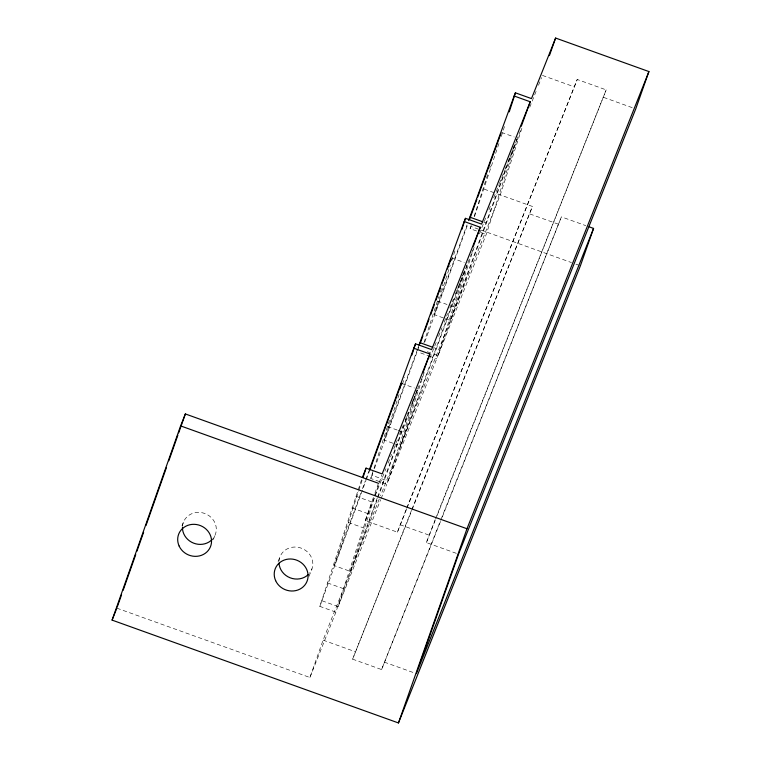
<?xml version="1.0" encoding="UTF-8"?>
<svg xmlns="http://www.w3.org/2000/svg" width="761" height="761" viewBox="0 0 761 761"><rect width="100%" height="100%" fill="white"/><g stroke="black" fill="none" stroke-linecap="round" stroke-linejoin="round"><path stroke-width="0.57" stroke-dasharray="3.81 2.85" d="M417.209 390.25L386.807 484.243L370.721 478.469L390.345 417.684M423.934 342.802L438.85 296.619M388.062 481.076L436.747 358.745L467.511 263.648L388.062 481.076L371.977 475.292L370.721 478.469M377.237 498.036L350.431 571.416L334.345 565.632L358.469 491.416M392.866 443.216L384.286 440.134L399.906 391.982M402.445 384.143L404.633 377.427M440.286 292.186L442.807 284.433M350.431 571.416L381.784 475.026M509.49 158.516L450.312 320.41L434.227 314.635L450.208 265.361M451.663 260.88L454.935 250.807M476.557 230.983L470.117 228.671L471.211 225.313M474.122 216.352L488.286 172.68M489.742 168.2L490.465 165.965M393.941 443.606L400.372 445.908L423.81 373.67M474.484 216.6L499.787 140.985M501.242 136.504L504.514 126.431M450.312 320.41L474.122 247.04L471.639 253.27M427.282 351.725L438.013 355.568L486.212 234.455L517.09 139.273M521.865 128.314L500.262 194.911L380.548 495.744M355.748 496.172L371.834 501.946L335.905 612.148L319.82 606.374L361.561 479.696M358.831 490.312L362.445 479.221M116.842 608.153L309.908 677.49L323.083 640.134L380.11 496.838M406.659 508.976L397.423 532.177L365.251 520.629L374.545 494.26M374.935 493.166L378.426 483.273M440.495 521.523L381.584 669.566L352.619 659.159L411.53 510.279M397.423 532.177L406.212 509.242M411.977 510.022L532.434 206.469L495.972 193.37M407.097 507.872L577.238 79.486L606.194 89.884L436.053 518.27M381.584 669.566L440.495 520.686M456.343 553.342L426.388 542.583L435.178 519.639M442.255 517.1L561.399 216.866L585.808 225.637M334.345 565.632L360.819 493.157M362.455 488.705L365.309 480.895M365.708 479.782L368.971 470.859M319.82 606.374L366.031 480.372M366.441 479.259L369.703 470.336M384.286 440.134L417.475 349.309M417.875 348.205L419.092 344.876M371.977 475.292L372.795 473.066M374.422 468.605L417.199 351.534M417.608 350.412L418.826 347.073M434.227 314.635L467.007 224.914M424.771 341.993L467.549 224.914M377.646 496.923L409.332 410.208M413.375 399.145L410.959 405.756L417.152 390.184M322.036 600.79L338.122 606.574L417.161 390.26M400.372 445.908L459.14 285.128M459.549 284.015L460.766 280.685M461.176 279.572L461.984 277.346M462.393 276.233L464.429 270.669M509.899 157.403L512.334 150.735M512.743 149.622L513.97 146.283M438.013 355.568L517.451 138.15M181.984 525.861L183.277 522.607M213.289 539.597L215.458 534.155M278.079 561.618L279.81 557.271M308.956 576.429L311.991 568.828M470.117 228.671L470.992 226.483L479.925 229.689M365.251 520.629L385.922 468.662M388.12 463.145L391.639 454.317M393.827 448.8L397.347 439.972M399.544 434.455L403.054 425.618M405.252 420.101L408.324 412.376M417.57 389.147L420.871 380.842M421.29 379.806L424.181 372.538M429.832 358.317L436.367 341.917M438.545 336.448L442.027 327.696M444.196 322.226L447.677 313.475M449.856 308.005L453.337 299.254M455.516 293.794L459.872 282.854M460.3 281.76L462.869 275.32M463.287 274.264L465.399 268.956M467.92 262.612L471.23 254.307M479.344 233.912L486.308 216.419M488.923 209.855L491.092 204.386M493.708 197.822L498.931 184.695M499.368 183.601L504.591 170.474M505.028 169.38L507.635 162.816M508.072 161.722L510.25 156.262M511.116 154.074L513.228 148.766M513.656 147.701L514.921 144.514M516.605 140.271L520.762 129.846M529.742 107.253L536.743 89.684M538.493 85.289L541.547 77.593M309.908 677.49L335.905 612.148M338.122 606.574L380.662 499.673M381.109 498.569L386.807 484.243M406.659 508.139L577.238 79.486M411.977 509.176L532.434 206.469M352.619 659.159L411.539 511.126M435.615 518.536L606.194 89.884M426.388 542.583L435.615 519.383M440.933 519.573L561.399 216.866M542.422 75.396L574.603 86.954M603.559 97.351L632.41 107.71M501.366 132.366L514.236 136.99M484.167 189.137L494.897 192.99M529.799 213.936L558.755 224.333M483.787 222.174L485.927 222.944M481.038 230.088L571.463 262.564M575.925 264.172L579.283 265.37M480.847 232.524L486.212 234.455M451.425 257.874L464.296 262.488M437.413 301.042L447.068 304.505M451.359 306.046L453.508 306.816M433.846 347.672L435.986 348.443M420.662 352.961L428.167 355.663M429.242 356.043L436.747 358.745M401.475 383.373L414.355 387.996M387.473 426.541L397.128 430.013M398.203 430.393L403.558 432.324M400.058 524.71L429.023 535.107M351.924 507.891L368.01 513.675M348.348 522.465L364.433 528.239M327.458 582.926L343.553 588.7M323.083 640.134L355.254 651.692M384.219 662.099L414.174 672.848M182.469 526.507A17.094 15.838 21.7 0 1 205.137 513.627A17.094 15.838 21.7 0 1 213.042 538.493M279.002 561.171A17.094 15.838 21.7 0 1 301.67 548.301A17.094 15.838 21.7 0 1 309.575 573.157"/><path stroke-width="1.14" d="M399.687 388.909L401.475 383.373L369.703 470.336M411.891 355.035L415.525 343.829L431.62 349.613L480.296 227.282L464.21 221.508L419.092 344.876M450.341 261.194L451.064 258.978L447.344 269.023M461.841 229.527L465.475 218.331L481.561 224.114L530.236 101.784L514.151 96L468.624 220.49M509.233 111.867L515.416 92.832L531.501 98.607L555.606 38.05L648.914 71.563L635.739 108.909L458.56 554.132L416.391 673.647L593.57 228.424L589.138 226.826M363.168 477.004L366.06 468.129L382.155 473.913L429.87 353.989L413.784 348.215L369.38 469.746M593.57 228.424L580.396 265.77L398.46 722.95L112.086 620.11L180.604 425.894L185.361 413.946L378.426 483.273M117.232 607.04L121.57 594.76M123.139 590.298L135.743 554.579M136.923 551.23L143.62 532.253M145.979 525.556L166.459 467.52M168.818 460.824L177.884 435.149M178.664 432.914L185.361 413.946M549.404 55.629L555.606 38.05M398.46 722.95L466.978 528.743L648.914 71.563M420.053 343.725L422.907 335.924M424.533 331.463L429.014 319.192M430.64 314.731L434.312 304.704M435.939 300.243L440.419 287.972M442.055 283.511L445.718 273.484M469.585 219.339L476.919 199.268M477.737 197.042L500.957 133.489M423.03 372.709L429.87 353.989M473.38 246.193L480.296 227.282M521.285 126.259L530.236 101.784M112.086 620.11L116.842 608.153M362.341 477.499L366.06 468.129M413.784 348.215L415.525 343.829M464.21 221.508L465.475 218.331M514.151 96L515.416 92.832M469.841 217.161L482.712 221.784M419.901 342.669L432.771 347.282M180.604 425.894L466.978 528.743M212.395 539.245A17.094 15.838 21.7 0 1 193.598 543.135A17.094 15.838 21.7 0 1 182.44 527.506M308.215 574.631A17.094 15.838 21.7 0 1 290.122 577.799A17.094 15.838 21.7 0 1 279.002 563.169M179.13 546.037A17.094 15.838 21.7 0 0 208.286 550.45A17.094 15.838 21.7 0 0 196.424 524.519A17.094 15.838 21.7 0 0 179.13 546.037M275.663 580.7A17.094 15.838 21.7 0 0 304.819 585.114A17.094 15.838 21.7 0 0 292.956 559.183A17.094 15.838 21.7 0 0 275.663 580.7"/></g></svg>
